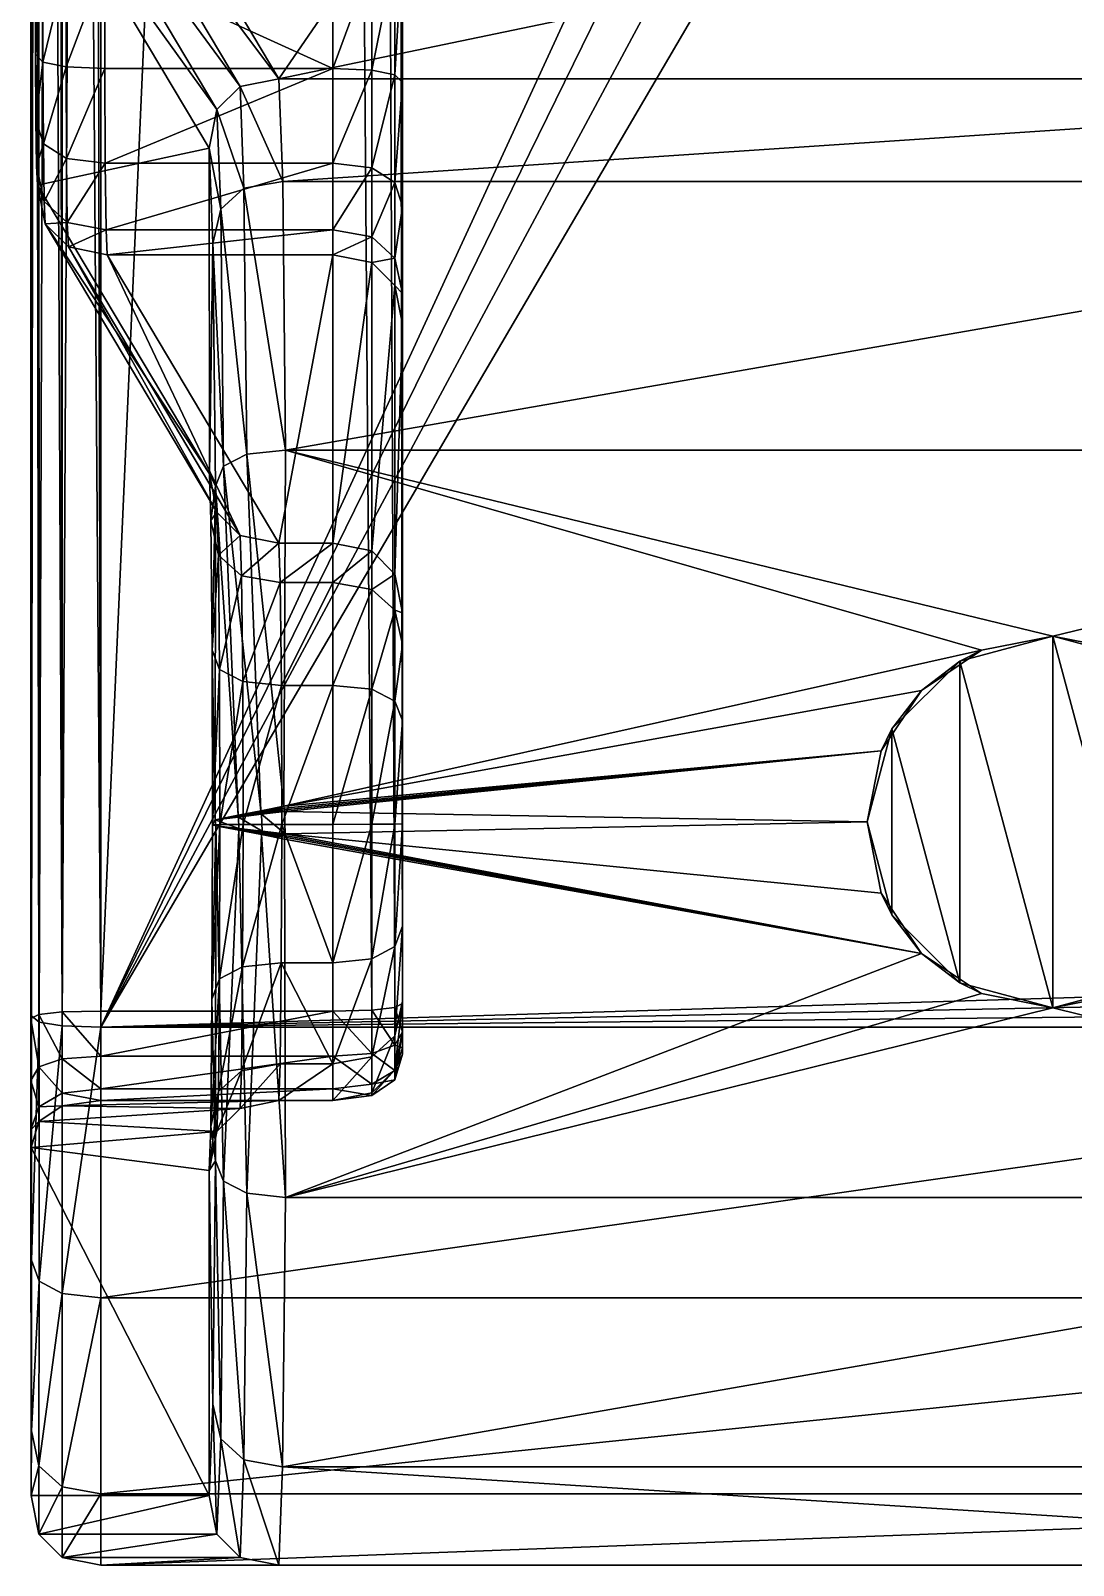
# Model space of a CAD drawing. Header units: metres. Extents: x -565 to 1231, y 366 to 1032.
# Drawn here: x 1186.83 to 1209.28, y 366.33 to 399.36 of the extents above; entities that cross this region are included whole.
import ezdxf

# ---------------------------------------------------------------- set-up
doc = ezdxf.new("R2010")
doc.units = ezdxf.units.M

msp = doc.modelspace()

# ---------------------------------------------------------------- linework, layer by layer
for points in [[(1186.832, 491.055, 374.108), (1187.004, 491.078, 373.275), (1187.005, 378.191, 369.113)], [(1186.851, 378.16, 377.17), (1186.85, 490.789, 381.103), (1186.832, 491.055, 374.108)], [(1186.851, 378.16, 377.17), (1186.832, 491.055, 374.108), (1186.835, 378.099, 369.668)], [(1187.005, 378.191, 369.113), (1186.835, 378.099, 369.668), (1186.832, 491.055, 374.108)], [(1187.004, 491.078, 373.275), (1187.507, 491.091, 372.776), (1187.507, 378.245, 368.78)], [(1187.507, 378.245, 368.78), (1187.005, 378.191, 369.113), (1187.004, 491.078, 373.275)], [(1187.507, 491.091, 372.776), (1188.341, 491.096, 372.609), (1188.341, 378.263, 368.669)], [(1188.341, 378.263, 368.669), (1187.507, 378.245, 368.78), (1187.507, 491.091, 372.776)], [(1188.341, 378.263, 368.669), (1188.341, 491.096, 372.609), (1193.341, 491.096, 372.609)], [(1193.341, 378.263, 368.669), (1188.341, 378.263, 368.669), (1193.341, 491.096, 372.609)], [(1193.341, 491.096, 372.609), (1194.175, 491.101, 372.442), (1194.175, 378.282, 368.558)], [(1194.175, 378.282, 368.558), (1193.341, 378.263, 368.669), (1193.341, 491.096, 372.609)], [(1194.175, 491.101, 372.442), (1194.675, 491.115, 371.943), (1194.675, 378.337, 368.224)], [(1194.675, 378.337, 368.224), (1194.175, 378.282, 368.558), (1194.175, 491.101, 372.442)], [(1194.675, 491.115, 371.943), (1194.841, 491.138, 371.109), (1194.841, 378.428, 367.669)], [(1194.841, 378.428, 367.669), (1194.675, 378.337, 368.224), (1194.675, 491.115, 371.943)], [(1186.983, 490.672, 381.933), (1186.85, 490.789, 381.103), (1186.851, 378.16, 377.17)], [(1186.851, 378.16, 377.17), (1187.012, 378.024, 377.999), (1186.983, 490.672, 381.933)], [(1187.394, 490.378, 382.423), (1186.983, 490.672, 381.933), (1187.012, 378.024, 377.999)], [(1187.012, 378.024, 377.999), (1187.509, 377.942, 378.497), (1187.394, 490.378, 382.423)], [(1188.083, 489.907, 382.573), (1187.394, 490.378, 382.423), (1187.509, 377.942, 378.497)], [(1187.509, 377.942, 378.497), (1188.341, 377.915, 378.663), (1188.083, 489.907, 382.573)], [(1188.083, 489.907, 382.573), (1188.341, 377.915, 378.663), (1205.842, 415.892, 379.989)], [(1188.341, 377.915, 378.663), (1206.242, 414.392, 379.936), (1205.842, 415.892, 379.989)], [(1188.341, 377.915, 378.663), (1207.341, 413.295, 379.898), (1206.242, 414.392, 379.936)], [(1188.341, 377.915, 378.663), (1208.841, 412.893, 379.884), (1207.341, 413.295, 379.898)], [(1210.341, 413.295, 379.898), (1208.841, 412.893, 379.884), (1230.043, 379.184, 378.707)], [(1188.341, 377.915, 378.663), (1230.043, 379.184, 378.707), (1208.841, 412.893, 379.884)], [(1187.145, 403.871, 353.345), (1187.646, 404.372, 353.388), (1191.344, 398.165, -2.255)], [(1187.646, 404.372, 353.388), (1188.479, 404.539, 353.403), (1192.177, 398.331, -2.28)], [(1192.177, 398.331, -2.28), (1191.344, 398.165, -2.255), (1187.646, 404.372, 353.388)], [(1192.177, 398.331, -2.28), (1188.479, 404.539, 353.403), (1196.341, 404.388, 344.828)], [(1192.177, 398.331, -2.28), (1196.341, 404.388, 344.828), (1221.341, 404.388, 344.828)], [(1225.505, 398.331, -2.28), (1192.177, 398.331, -2.28), (1221.341, 404.388, 344.828)], [(1186.978, 403.036, 353.272), (1187.145, 403.871, 353.345), (1190.842, 397.666, -2.182)], [(1191.344, 398.165, -2.255), (1190.842, 397.666, -2.182), (1187.145, 403.871, 353.345)], [(1186.978, 403.036, 353.272), (1186.936, 398.856, 356.97), (1186.935, 400.404, 356.929)], [(1186.978, 403.036, 353.272), (1186.979, 396.039, 353.468), (1186.936, 398.856, 356.97)], [(1186.978, 403.036, 353.272), (1190.674, 396.835, -2.06), (1186.979, 396.039, 353.468)], [(1190.842, 397.666, -2.182), (1190.674, 396.835, -2.06), (1186.978, 403.036, 353.272)], [(1194.675, 398.415, 359.149), (1194.841, 398.246, 359.987), (1194.841, 401.171, 359.91)], [(1194.841, 401.171, 359.91), (1194.675, 400.958, 359.082), (1194.675, 398.415, 359.149)], [(1187.594, 400.745, 358.254), (1187.097, 400.617, 357.757), (1187.097, 398.686, 357.808)], [(1187.097, 398.686, 357.808), (1187.594, 398.585, 358.311), (1187.594, 400.745, 358.254)], [(1188.426, 400.788, 358.42), (1187.594, 400.745, 358.254), (1187.594, 398.585, 358.311)], [(1187.594, 398.585, 358.311), (1188.426, 398.551, 358.478), (1188.426, 400.788, 358.42)], [(1188.426, 400.788, 358.42), (1188.426, 398.551, 358.478), (1193.341, 398.551, 358.478)], [(1193.341, 398.551, 358.478), (1193.341, 400.788, 358.42), (1188.426, 400.788, 358.42)], [(1193.341, 398.551, 358.478), (1194.175, 398.517, 358.646), (1194.175, 400.83, 358.585)], [(1194.175, 400.83, 358.585), (1193.341, 400.788, 358.42), (1193.341, 398.551, 358.478)], [(1194.175, 398.517, 358.646), (1194.675, 398.415, 359.149), (1194.675, 400.958, 359.082)], [(1194.675, 400.958, 359.082), (1194.175, 400.83, 358.585), (1194.175, 398.517, 358.646)], [(1187.097, 400.617, 357.757), (1186.935, 400.404, 356.929), (1186.936, 398.856, 356.97)], [(1186.936, 398.856, 356.97), (1187.097, 398.686, 357.808), (1187.097, 400.617, 357.757)], [(1186.979, 396.039, 353.468), (1186.945, 397.445, 356.331), (1186.936, 398.856, 356.97)], [(1187.097, 398.686, 357.808), (1186.936, 398.856, 356.97), (1186.945, 397.445, 356.331)], [(1186.945, 397.445, 356.331), (1187.106, 396.927, 357.011), (1187.097, 398.686, 357.808)], [(1187.594, 398.585, 358.311), (1187.097, 398.686, 357.808), (1187.106, 396.927, 357.011)], [(1187.106, 396.927, 357.011), (1187.603, 396.616, 357.419), (1187.594, 398.585, 358.311)], [(1188.426, 398.551, 358.478), (1187.594, 398.585, 358.311), (1187.603, 396.616, 357.419)], [(1187.603, 396.616, 357.419), (1188.436, 396.513, 357.555), (1188.426, 398.551, 358.478)], [(1193.341, 398.551, 358.478), (1188.426, 398.551, 358.478), (1188.436, 396.513, 357.555)], [(1188.436, 396.513, 357.555), (1193.341, 396.513, 357.555), (1193.341, 398.551, 358.478)], [(1194.175, 398.517, 358.646), (1193.341, 398.551, 358.478), (1193.341, 396.513, 357.555)], [(1193.341, 396.513, 357.555), (1194.175, 396.409, 357.691), (1194.175, 398.517, 358.646)], [(1194.675, 398.415, 359.149), (1194.175, 398.517, 358.646), (1194.175, 396.409, 357.691)], [(1194.175, 396.409, 357.691), (1194.675, 396.098, 358.1), (1194.675, 398.415, 359.149)], [(1194.841, 398.246, 359.987), (1194.675, 398.415, 359.149), (1194.675, 396.098, 358.1)], [(1190.842, 397.666, -2.182), (1191.344, 398.165, -2.255), (1191.425, 395.971, -10.034)], [(1191.344, 398.165, -2.255), (1192.177, 398.331, -2.28), (1192.26, 396.12, -10.121)], [(1192.26, 396.12, -10.121), (1191.425, 395.971, -10.034), (1191.344, 398.165, -2.255)], [(1192.26, 396.12, -10.121), (1192.177, 398.331, -2.28), (1225.505, 398.331, -2.28)], [(1225.505, 398.331, -2.28), (1225.422, 396.12, -10.121), (1192.26, 396.12, -10.121)], [(1194.675, 396.098, 358.1), (1194.841, 395.581, 358.78), (1194.841, 398.246, 359.987)], [(1186.979, 396.039, 353.468), (1186.96, 396.454, 355.141), (1186.945, 397.445, 356.331)], [(1187.106, 396.927, 357.011), (1186.945, 397.445, 356.331), (1186.96, 396.454, 355.141)], [(1190.674, 396.835, -2.06), (1190.842, 397.666, -2.182), (1190.923, 395.526, -9.771)], [(1191.425, 395.971, -10.034), (1190.923, 395.526, -9.771), (1190.842, 397.666, -2.182)], [(1186.96, 396.454, 355.141), (1187.123, 395.691, 355.527), (1187.106, 396.927, 357.011)], [(1190.674, 396.835, -2.06), (1190.679, 389.829, -2.328), (1186.979, 396.039, 353.468)], [(1187.603, 396.616, 357.419), (1187.106, 396.927, 357.011), (1187.123, 395.691, 355.527)], [(1190.674, 396.835, -2.06), (1190.753, 394.783, -9.334), (1190.679, 389.829, -2.328)], [(1190.923, 395.526, -9.771), (1190.753, 394.783, -9.334), (1190.674, 396.835, -2.06)], [(1187.123, 395.691, 355.527), (1186.96, 396.454, 355.141), (1186.979, 396.039, 353.468)], [(1187.123, 395.691, 355.527), (1187.621, 395.233, 355.759), (1187.603, 396.616, 357.419)], [(1188.436, 396.513, 357.555), (1187.603, 396.616, 357.419), (1187.621, 395.233, 355.759)], [(1187.621, 395.233, 355.759), (1188.454, 395.081, 355.836), (1188.436, 396.513, 357.555)], [(1193.341, 396.513, 357.555), (1188.436, 396.513, 357.555), (1188.454, 395.081, 355.836)], [(1188.454, 395.081, 355.836), (1193.341, 395.081, 355.836), (1193.341, 396.513, 357.555)], [(1194.175, 396.409, 357.691), (1193.341, 396.513, 357.555), (1193.341, 395.081, 355.836)], [(1193.341, 395.081, 355.836), (1194.175, 394.928, 355.913), (1194.175, 396.409, 357.691)], [(1194.675, 396.098, 358.1), (1194.175, 396.409, 357.691), (1194.175, 394.928, 355.913)], [(1187.144, 395.208, 353.577), (1186.979, 396.039, 353.468), (1190.679, 389.829, -2.328)], [(1186.979, 396.039, 353.468), (1187.144, 395.208, 353.577), (1187.123, 395.691, 355.527)], [(1191.425, 395.971, -10.034), (1192.26, 396.12, -10.121), (1192.319, 390.334, -15.857)], [(1192.319, 390.334, -15.857), (1192.26, 396.12, -10.121), (1225.422, 396.12, -10.121)], [(1225.422, 396.12, -10.121), (1225.363, 390.334, -15.857), (1192.319, 390.334, -15.857)], [(1194.175, 394.928, 355.913), (1194.675, 394.471, 356.145), (1194.675, 396.098, 358.1)], [(1194.841, 395.581, 358.78), (1194.675, 396.098, 358.1), (1194.675, 394.471, 356.145)], [(1190.923, 395.526, -9.771), (1191.425, 395.971, -10.034), (1191.485, 390.247, -15.708)], [(1192.319, 390.334, -15.857), (1191.485, 390.247, -15.708), (1191.425, 395.971, -10.034)], [(1187.621, 395.233, 355.759), (1187.123, 395.691, 355.527), (1187.144, 395.208, 353.577)], [(1190.753, 394.783, -9.334), (1190.923, 395.526, -9.771), (1190.982, 389.989, -15.259)], [(1191.485, 390.247, -15.708), (1190.982, 389.989, -15.259), (1190.923, 395.526, -9.771)], [(1194.675, 394.471, 356.145), (1194.841, 393.708, 356.531), (1194.841, 395.581, 358.78)], [(1187.144, 395.208, 353.577), (1187.643, 394.709, 353.643), (1187.621, 395.233, 355.759)], [(1190.679, 389.829, -2.328), (1190.843, 388.998, -2.204), (1187.144, 395.208, 353.577)], [(1187.643, 394.709, 353.643), (1187.144, 395.208, 353.577), (1190.843, 388.998, -2.204)], [(1188.454, 395.081, 355.836), (1187.621, 395.233, 355.759), (1187.643, 394.709, 353.643)], [(1187.643, 394.709, 353.643), (1188.476, 394.543, 353.665), (1188.454, 395.081, 355.836)], [(1193.341, 395.081, 355.836), (1188.454, 395.081, 355.836), (1188.476, 394.543, 353.665)], [(1188.476, 394.543, 353.665), (1193.341, 394.543, 353.665), (1193.341, 395.081, 355.836)], [(1194.175, 394.928, 355.913), (1193.341, 395.081, 355.836), (1193.341, 394.543, 353.665)], [(1190.753, 394.783, -9.334), (1190.81, 389.559, -14.513), (1190.679, 389.829, -2.328)], [(1190.982, 389.989, -15.259), (1190.81, 389.559, -14.513), (1190.753, 394.783, -9.334)], [(1193.341, 394.543, 353.665), (1194.175, 394.376, 353.686), (1194.175, 394.928, 355.913)], [(1194.675, 394.471, 356.145), (1194.175, 394.928, 355.913), (1194.175, 394.376, 353.686)], [(1190.843, 388.998, -2.204), (1191.342, 388.499, -2.13), (1187.643, 394.709, 353.643)], [(1188.476, 394.543, 353.665), (1187.643, 394.709, 353.643), (1191.342, 388.499, -2.13)], [(1193.341, 394.543, 353.665), (1188.476, 394.543, 353.665), (1192.175, 388.333, -2.105)], [(1191.342, 388.499, -2.13), (1192.175, 388.333, -2.105), (1188.476, 394.543, 353.665)], [(1192.175, 388.333, -2.105), (1193.341, 388.333, -2.105), (1193.341, 394.543, 353.665)], [(1194.175, 394.376, 353.686), (1193.341, 394.543, 353.665), (1193.341, 388.333, -2.105)], [(1194.175, 394.376, 353.686), (1194.675, 393.877, 353.752), (1194.675, 394.471, 356.145)], [(1194.841, 393.708, 356.531), (1194.675, 394.471, 356.145), (1194.675, 393.877, 353.752)], [(1193.341, 388.333, -2.105), (1194.175, 388.167, -2.081), (1194.175, 394.376, 353.686)], [(1194.675, 393.877, 353.752), (1194.175, 394.376, 353.686), (1194.175, 388.167, -2.081)], [(1194.175, 388.167, -2.081), (1194.675, 387.668, -2.006), (1194.675, 393.877, 353.752)], [(1194.841, 393.045, 353.861), (1194.675, 393.877, 353.752), (1194.675, 387.668, -2.006)], [(1194.675, 393.877, 353.752), (1194.841, 393.045, 353.861), (1194.841, 393.708, 356.531)], [(1194.675, 387.668, -2.006), (1194.841, 386.837, -1.883), (1194.841, 393.045, 353.861)], [(1190.982, 389.989, -15.259), (1191.485, 390.247, -15.708), (1191.79, 382.574, -17.926)], [(1191.485, 390.247, -15.708), (1192.319, 390.334, -15.857), (1192.283, 382.67, -17.976)], [(1192.283, 382.67, -17.976), (1191.79, 382.574, -17.926), (1191.485, 390.247, -15.708)], [(1207.307, 386.027, -17.568), (1192.283, 382.67, -17.976), (1192.319, 390.334, -15.857)], [(1208.841, 386.334, -17.493), (1207.307, 386.027, -17.568), (1192.319, 390.334, -15.857)], [(1208.841, 386.334, -17.493), (1192.319, 390.334, -15.857), (1225.363, 390.334, -15.857)], [(1210.375, 386.027, -17.568), (1208.841, 386.334, -17.493), (1225.363, 390.334, -15.857)], [(1190.81, 389.559, -14.513), (1190.714, 388.818, -5.871), (1190.679, 389.829, -2.328)], [(1190.843, 388.998, -2.204), (1190.679, 389.829, -2.328), (1190.714, 388.818, -5.871)], [(1190.81, 389.559, -14.513), (1190.982, 389.989, -15.259), (1191.298, 382.477, -17.877)], [(1191.79, 382.574, -17.926), (1191.298, 382.477, -17.877), (1190.982, 389.989, -15.259)], [(1190.81, 389.559, -14.513), (1190.739, 386.034, -8.585), (1190.714, 388.818, -5.871)], [(1190.81, 389.559, -14.513), (1190.806, 382.38, -17.827), (1190.739, 386.034, -8.585)], [(1191.298, 382.477, -17.877), (1190.806, 382.38, -17.827), (1190.81, 389.559, -14.513)], [(1190.714, 388.818, -5.871), (1190.876, 388.078, -5.429), (1190.843, 388.998, -2.204)], [(1190.876, 388.078, -5.429), (1190.714, 388.818, -5.871), (1190.739, 386.034, -8.585)], [(1191.342, 388.499, -2.13), (1190.843, 388.998, -2.204), (1190.876, 388.078, -5.429)], [(1190.876, 388.078, -5.429), (1191.374, 387.633, -5.164), (1191.342, 388.499, -2.13)], [(1192.175, 388.333, -2.105), (1191.342, 388.499, -2.13), (1191.374, 387.633, -5.164)], [(1191.374, 387.633, -5.164), (1192.207, 387.485, -5.076), (1192.175, 388.333, -2.105)], [(1193.341, 388.333, -2.105), (1192.175, 388.333, -2.105), (1192.207, 387.485, -5.076)], [(1192.207, 387.485, -5.076), (1193.341, 387.485, -5.076), (1193.341, 388.333, -2.105)], [(1194.175, 388.167, -2.081), (1193.341, 388.333, -2.105), (1193.341, 387.485, -5.076)], [(1193.341, 387.485, -5.076), (1194.175, 387.337, -4.987), (1194.175, 388.167, -2.081)], [(1194.675, 387.668, -2.006), (1194.175, 388.167, -2.081), (1194.175, 387.337, -4.987)], [(1190.739, 386.034, -8.585), (1190.9, 385.611, -7.833), (1190.876, 388.078, -5.429)], [(1191.374, 387.633, -5.164), (1190.876, 388.078, -5.429), (1190.9, 385.611, -7.833)], [(1190.9, 385.611, -7.833), (1191.397, 385.358, -7.382), (1191.374, 387.633, -5.164)], [(1192.207, 387.485, -5.076), (1191.374, 387.633, -5.164), (1191.397, 385.358, -7.382)], [(1191.397, 385.358, -7.382), (1192.229, 385.273, -7.231), (1192.207, 387.485, -5.076)], [(1193.341, 387.485, -5.076), (1192.207, 387.485, -5.076), (1192.229, 385.273, -7.231)], [(1192.229, 385.273, -7.231), (1193.341, 385.273, -7.231), (1193.341, 387.485, -5.076)], [(1194.175, 387.337, -4.987), (1193.341, 387.485, -5.076), (1193.341, 385.273, -7.231)], [(1194.175, 387.337, -4.987), (1194.675, 386.893, -4.722), (1194.675, 387.668, -2.006)], [(1194.841, 386.837, -1.883), (1194.675, 387.668, -2.006), (1194.675, 386.893, -4.722)], [(1193.341, 385.273, -7.231), (1194.175, 385.189, -7.081), (1194.175, 387.337, -4.987)], [(1194.675, 386.893, -4.722), (1194.175, 387.337, -4.987), (1194.175, 385.189, -7.081)], [(1194.175, 385.189, -7.081), (1194.675, 384.935, -6.63), (1194.675, 386.893, -4.722)], [(1194.841, 386.152, -4.28), (1194.675, 386.893, -4.722), (1194.675, 384.935, -6.63)], [(1194.675, 386.893, -4.722), (1194.841, 386.152, -4.28), (1194.841, 386.837, -1.883)], [(1194.675, 384.935, -6.63), (1194.841, 384.513, -5.878), (1194.841, 386.152, -4.28)], [(1208.841, 386.334, 11.999), (1206.841, 385.797, 11.999), (1207.307, 386.027, -17.568)], [(1206.841, 385.797, 11.999), (1208.841, 386.334, 11.999), (1208.841, 378.333, 11.999)], [(1207.307, 386.027, -17.568), (1208.841, 386.334, -17.493), (1208.841, 386.334, 11.999)], [(1210.375, 386.027, -17.568), (1210.841, 385.797, 11.999), (1208.841, 386.334, 11.999)], [(1208.841, 386.334, 11.999), (1208.841, 386.334, -17.493), (1210.375, 386.027, -17.568)], [(1208.841, 386.334, 11.999), (1210.841, 385.797, 11.999), (1210.841, 378.869, 11.999)], [(1208.841, 386.334, 11.999), (1210.841, 378.869, 11.999), (1208.841, 378.333, 11.999)], [(1190.806, 382.38, -17.827), (1190.747, 382.268, -9.553), (1190.739, 386.034, -8.585)], [(1190.9, 385.611, -7.833), (1190.739, 386.034, -8.585), (1190.747, 382.268, -9.553)], [(1207.307, 386.027, -17.568), (1206.012, 385.162, -17.749), (1192.283, 382.67, -17.976)], [(1207.307, 386.027, -17.568), (1206.841, 385.797, 11.999), (1206.012, 385.162, -17.749)], [(1190.747, 382.268, -9.553), (1190.908, 382.275, -8.69), (1190.9, 385.611, -7.833)], [(1191.397, 385.358, -7.382), (1190.9, 385.611, -7.833), (1190.908, 382.275, -8.69)], [(1205.377, 384.334, 11.999), (1206.012, 385.162, -17.749), (1206.841, 385.797, 11.999)], [(1205.377, 384.334, 11.999), (1206.841, 385.797, 11.999), (1206.841, 378.869, 11.999)], [(1206.841, 385.797, 11.999), (1208.841, 378.333, 11.999), (1206.841, 378.869, 11.999)], [(1190.908, 382.275, -8.69), (1191.405, 382.28, -8.173), (1191.397, 385.358, -7.382)], [(1192.229, 385.273, -7.231), (1191.397, 385.358, -7.382), (1191.405, 382.28, -8.173)], [(1191.405, 382.28, -8.173), (1192.237, 382.281, -8), (1192.229, 385.273, -7.231)], [(1193.341, 385.273, -7.231), (1192.229, 385.273, -7.231), (1192.237, 382.281, -8)], [(1192.237, 382.281, -8), (1193.341, 382.281, -8), (1193.341, 385.273, -7.231)], [(1206.012, 385.162, -17.749), (1205.147, 383.867, -17.927), (1192.283, 382.67, -17.976)], [(1194.175, 385.189, -7.081), (1193.341, 385.273, -7.231), (1193.341, 382.281, -8)], [(1193.341, 382.281, -8), (1194.175, 382.283, -7.828), (1194.175, 385.189, -7.081)], [(1194.675, 384.935, -6.63), (1194.175, 385.189, -7.081), (1194.175, 382.283, -7.828)], [(1206.012, 385.162, -17.749), (1205.377, 384.334, 11.999), (1205.147, 383.867, -17.927)], [(1194.175, 382.283, -7.828), (1194.675, 382.287, -7.311), (1194.675, 384.935, -6.63)], [(1194.841, 384.513, -5.878), (1194.675, 384.935, -6.63), (1194.675, 382.287, -7.311)], [(1194.675, 382.287, -7.311), (1194.841, 382.295, -6.448), (1194.841, 384.513, -5.878)], [(1205.147, 383.867, -17.927), (1205.377, 384.334, 11.999), (1204.842, 382.333, 11.999)], [(1205.377, 380.333, 11.999), (1204.842, 382.333, 11.999), (1205.377, 384.334, 11.999)], [(1205.377, 380.333, 11.999), (1205.377, 384.334, 11.999), (1206.841, 378.869, 11.999)], [(1205.147, 383.867, -17.927), (1192.288, 382.632, -17.982), (1192.283, 382.67, -17.976)], [(1205.147, 383.867, -17.927), (1192.294, 382.594, -17.987), (1192.288, 382.632, -17.982)], [(1205.147, 383.867, -17.927), (1192.299, 382.555, -17.993), (1192.294, 382.594, -17.987)], [(1192.299, 382.555, -17.993), (1205.147, 383.867, -17.927), (1204.842, 382.333, -18.001)], [(1204.842, 382.333, 11.999), (1204.842, 382.333, -18.001), (1205.147, 383.867, -17.927)], [(1190.806, 382.38, -17.827), (1191.298, 382.477, -17.877), (1191.63, 382.516, -17.913)], [(1191.63, 382.516, -17.913), (1191.304, 382.438, -17.882), (1190.806, 382.38, -17.827)], [(1191.298, 382.477, -17.877), (1191.79, 382.574, -17.926), (1191.956, 382.593, -17.945)], [(1191.956, 382.593, -17.945), (1191.63, 382.516, -17.913), (1191.298, 382.477, -17.877)], [(1191.304, 382.438, -17.882), (1191.63, 382.516, -17.913), (1191.962, 382.555, -17.95)], [(1191.962, 382.555, -17.95), (1191.801, 382.497, -17.938), (1191.304, 382.438, -17.882)], [(1191.304, 382.438, -17.882), (1191.801, 382.497, -17.938), (1191.814, 382.137, -17.937)], [(1191.63, 382.516, -17.913), (1191.956, 382.593, -17.945), (1192.122, 382.613, -17.963)], [(1192.122, 382.613, -17.963), (1191.962, 382.555, -17.95), (1191.63, 382.516, -17.913)], [(1192.283, 382.67, -17.976), (1191.956, 382.593, -17.945), (1191.79, 382.574, -17.926)], [(1191.801, 382.497, -17.938), (1191.962, 382.555, -17.95), (1192.294, 382.594, -17.987)], [(1192.294, 382.594, -17.987), (1192.299, 382.555, -17.993), (1191.801, 382.497, -17.938)], [(1191.801, 382.497, -17.938), (1192.299, 382.555, -17.993), (1192.312, 382.08, -17.993)], [(1192.312, 382.08, -17.993), (1191.814, 382.137, -17.937), (1191.801, 382.497, -17.938)], [(1192.283, 382.67, -17.976), (1192.122, 382.613, -17.963), (1191.956, 382.593, -17.945)], [(1191.962, 382.555, -17.95), (1192.122, 382.613, -17.963), (1192.288, 382.632, -17.982)], [(1192.288, 382.632, -17.982), (1192.294, 382.594, -17.987), (1191.962, 382.555, -17.95)], [(1192.283, 382.67, -17.976), (1192.288, 382.632, -17.982), (1192.122, 382.613, -17.963)], [(1192.312, 382.08, -17.993), (1192.299, 382.555, -17.993), (1204.842, 382.333, -18.001)], [(1190.908, 382.275, -8.69), (1190.747, 382.268, -9.553), (1190.735, 378.519, -8.519)], [(1190.735, 378.519, -8.519), (1190.898, 378.955, -7.775), (1190.908, 382.275, -8.69)], [(1190.818, 382.252, -17.827), (1190.735, 378.519, -8.519), (1190.747, 382.268, -9.553)], [(1190.818, 382.252, -17.827), (1190.811, 375.036, -14.47), (1190.735, 378.519, -8.519)], [(1190.806, 382.38, -17.827), (1190.818, 382.252, -17.827), (1190.747, 382.268, -9.553)], [(1190.806, 382.38, -17.827), (1191.304, 382.438, -17.882), (1191.316, 382.194, -17.882)], [(1191.316, 382.194, -17.882), (1190.818, 382.252, -17.827), (1190.806, 382.38, -17.827)], [(1190.981, 374.601, -15.215), (1190.811, 375.036, -14.47), (1190.818, 382.252, -17.827)], [(1190.818, 382.252, -17.827), (1191.311, 382.156, -17.877), (1190.981, 374.601, -15.215)], [(1190.818, 382.252, -17.827), (1191.316, 382.194, -17.882), (1191.644, 382.13, -17.915)], [(1191.644, 382.13, -17.915), (1191.311, 382.156, -17.877), (1190.818, 382.252, -17.827)], [(1191.405, 382.28, -8.173), (1190.908, 382.275, -8.69), (1190.898, 378.955, -7.775)], [(1190.898, 378.955, -7.775), (1191.395, 379.216, -7.328), (1191.405, 382.28, -8.173)], [(1191.814, 382.137, -17.937), (1191.316, 382.194, -17.882), (1191.304, 382.438, -17.882)], [(1191.316, 382.194, -17.882), (1191.814, 382.137, -17.937), (1191.978, 382.105, -17.954)], [(1191.978, 382.105, -17.954), (1191.644, 382.13, -17.915), (1191.316, 382.194, -17.882)], [(1192.237, 382.281, -8), (1191.405, 382.28, -8.173), (1191.395, 379.216, -7.328)], [(1191.395, 379.216, -7.328), (1192.228, 379.303, -7.179), (1192.237, 382.281, -8)], [(1192.237, 382.281, -8), (1192.228, 379.303, -7.179), (1193.341, 379.303, -7.179)], [(1193.341, 379.303, -7.179), (1193.341, 382.281, -8), (1192.237, 382.281, -8)], [(1205.147, 380.8, -17.927), (1192.312, 382.08, -17.993), (1204.842, 382.333, -18.001)], [(1193.341, 379.303, -7.179), (1194.175, 379.39, -7.03), (1194.175, 382.283, -7.828)], [(1194.175, 382.283, -7.828), (1193.341, 382.281, -8), (1193.341, 379.303, -7.179)], [(1194.175, 379.39, -7.03), (1194.675, 379.651, -6.584), (1194.675, 382.287, -7.311)], [(1194.675, 382.287, -7.311), (1194.175, 382.283, -7.828), (1194.175, 379.39, -7.03)], [(1194.675, 379.651, -6.584), (1194.841, 380.087, -5.839), (1194.841, 382.295, -6.448)], [(1194.841, 382.295, -6.448), (1194.675, 382.287, -7.311), (1194.675, 379.651, -6.584)], [(1204.842, 382.333, 11.999), (1205.377, 380.333, 11.999), (1205.147, 380.8, -17.927)], [(1205.147, 380.8, -17.927), (1204.842, 382.333, -18.001), (1204.842, 382.333, 11.999)], [(1191.484, 374.34, -15.661), (1190.981, 374.601, -15.215), (1191.311, 382.156, -17.877)], [(1191.311, 382.156, -17.877), (1191.644, 382.13, -17.915), (1191.973, 382.066, -17.948)], [(1191.973, 382.066, -17.948), (1191.803, 382.06, -17.926), (1191.311, 382.156, -17.877)], [(1191.311, 382.156, -17.877), (1191.803, 382.06, -17.926), (1191.484, 374.34, -15.661)], [(1192.318, 374.253, -15.81), (1191.484, 374.34, -15.661), (1191.803, 382.06, -17.926)], [(1191.644, 382.13, -17.915), (1191.978, 382.105, -17.954), (1192.142, 382.073, -17.97)], [(1192.142, 382.073, -17.97), (1191.973, 382.066, -17.948), (1191.644, 382.13, -17.915)], [(1191.803, 382.06, -17.926), (1191.973, 382.066, -17.948), (1192.301, 382.003, -17.981)], [(1192.301, 382.003, -17.981), (1192.295, 381.963, -17.976), (1191.803, 382.06, -17.926)], [(1191.803, 382.06, -17.926), (1192.295, 381.963, -17.976), (1192.318, 374.253, -15.81)], [(1192.312, 382.08, -17.993), (1191.978, 382.105, -17.954), (1191.814, 382.137, -17.937)], [(1191.973, 382.066, -17.948), (1192.142, 382.073, -17.97), (1192.306, 382.041, -17.987)], [(1192.306, 382.041, -17.987), (1192.301, 382.003, -17.981), (1191.973, 382.066, -17.948)], [(1192.312, 382.08, -17.993), (1192.142, 382.073, -17.97), (1191.978, 382.105, -17.954)], [(1192.312, 382.08, -17.993), (1192.306, 382.041, -17.987), (1192.142, 382.073, -17.97)], [(1206.012, 379.504, -17.749), (1192.295, 381.963, -17.976), (1192.301, 382.003, -17.981)], [(1192.295, 381.963, -17.976), (1206.012, 379.504, -17.749), (1192.318, 374.253, -15.81)], [(1206.012, 379.504, -17.749), (1192.301, 382.003, -17.981), (1192.306, 382.041, -17.987)], [(1206.012, 379.504, -17.749), (1192.306, 382.041, -17.987), (1192.312, 382.08, -17.993)], [(1205.147, 380.8, -17.927), (1206.012, 379.504, -17.749), (1192.312, 382.08, -17.993)], [(1205.147, 380.8, -17.927), (1205.377, 380.333, 11.999), (1206.012, 379.504, -17.749)], [(1205.377, 380.333, 11.999), (1206.841, 378.869, 11.999), (1206.012, 379.504, -17.749)], [(1194.675, 377.727, -4.642), (1194.841, 378.475, -4.213), (1194.841, 380.087, -5.839)], [(1194.841, 380.087, -5.839), (1194.675, 379.651, -6.584), (1194.675, 377.727, -4.642)], [(1194.175, 377.277, -4.9), (1194.675, 377.727, -4.642), (1194.675, 379.651, -6.584)], [(1194.675, 379.651, -6.584), (1194.175, 379.39, -7.03), (1194.175, 377.277, -4.9)], [(1191.395, 379.216, -7.328), (1190.898, 378.955, -7.775), (1190.873, 376.529, -5.329)], [(1190.873, 376.529, -5.329), (1191.372, 376.978, -5.071), (1191.395, 379.216, -7.328)], [(1192.228, 379.303, -7.179), (1191.395, 379.216, -7.328), (1191.372, 376.978, -5.071)], [(1191.372, 376.978, -5.071), (1192.205, 377.128, -4.986), (1192.228, 379.303, -7.179)], [(1192.228, 379.303, -7.179), (1192.205, 377.128, -4.986), (1193.341, 377.128, -4.986)], [(1193.341, 377.128, -4.986), (1193.341, 379.303, -7.179), (1192.228, 379.303, -7.179)], [(1206.012, 379.504, -17.749), (1207.307, 378.639, -17.568), (1192.318, 374.253, -15.81)], [(1193.341, 377.128, -4.986), (1194.175, 377.277, -4.9), (1194.175, 379.39, -7.03)], [(1194.175, 379.39, -7.03), (1193.341, 379.303, -7.179), (1193.341, 377.128, -4.986)], [(1206.012, 379.504, -17.749), (1206.841, 378.869, 11.999), (1207.307, 378.639, -17.568)], [(1188.341, 377.915, 378.663), (1229.809, 378.761, 378.692), (1230.043, 379.184, 378.707)], [(1190.898, 378.955, -7.775), (1190.735, 378.519, -8.519), (1190.708, 375.781, -5.758)], [(1190.708, 375.781, -5.758), (1190.873, 376.529, -5.329), (1190.898, 378.955, -7.775)], [(1207.307, 378.639, -17.568), (1206.841, 378.869, 11.999), (1208.841, 378.333, 11.999)], [(1208.841, 378.333, 11.999), (1210.841, 378.869, 11.999), (1210.375, 378.639, -17.568)], [(1188.341, 377.915, 378.663), (1229.576, 378.338, 378.677), (1229.809, 378.761, 378.692)], [(1207.307, 378.639, -17.568), (1208.841, 378.333, -17.493), (1192.318, 374.253, -15.81)], [(1208.841, 378.333, 11.999), (1208.841, 378.333, -17.493), (1207.307, 378.639, -17.568)], [(1210.375, 378.639, -17.568), (1208.841, 378.333, -17.493), (1208.841, 378.333, 11.999)], [(1208.841, 378.333, -17.493), (1210.375, 378.639, -17.568), (1225.364, 374.253, -15.81)], [(1187.005, 378.191, 369.113), (1187.507, 378.245, 368.78), (1187.507, 377.234, 368.474)], [(1187.507, 378.245, 368.78), (1188.341, 378.263, 368.669), (1188.341, 377.293, 368.378)], [(1188.341, 377.293, 368.378), (1187.507, 377.234, 368.474), (1187.507, 378.245, 368.78)], [(1188.341, 377.915, 378.663), (1229.342, 377.915, 378.663), (1229.576, 378.338, 378.677)], [(1193.341, 378.263, 368.669), (1193.341, 377.293, 368.378), (1188.341, 377.293, 368.378)], [(1188.341, 377.293, 368.378), (1188.341, 378.263, 368.669), (1193.341, 378.263, 368.669)], [(1190.811, 375.036, -14.47), (1190.708, 375.781, -5.758), (1190.735, 378.519, -8.519)], [(1208.841, 378.333, -17.493), (1225.364, 374.253, -15.81), (1192.318, 374.253, -15.81)], [(1193.341, 378.263, 368.669), (1194.175, 378.282, 368.558), (1194.175, 377.352, 368.282)], [(1194.175, 377.352, 368.282), (1193.341, 377.293, 368.378), (1193.341, 378.263, 368.669)], [(1194.175, 378.282, 368.558), (1194.675, 378.337, 368.224), (1194.675, 377.527, 367.994)], [(1194.675, 377.527, 367.994), (1194.175, 377.352, 368.282), (1194.175, 378.282, 368.558)], [(1194.675, 377, -1.913), (1194.841, 377.834, -1.804), (1194.841, 378.475, -4.213)], [(1194.841, 378.475, -4.213), (1194.675, 377.727, -4.642), (1194.675, 377, -1.913)], [(1194.675, 378.337, 368.224), (1194.841, 378.428, 367.669), (1194.841, 377.819, 367.514)], [(1194.841, 377.819, 367.514), (1194.675, 377.527, 367.994), (1194.675, 378.337, 368.224)], [(1186.835, 378.099, 369.668), (1187.005, 378.191, 369.113), (1187.005, 377.059, 368.763)], [(1186.85, 372.899, 375.595), (1186.851, 378.16, 377.17), (1186.835, 378.099, 369.668)], [(1186.848, 369.224, 371.789), (1186.85, 372.899, 375.595), (1186.835, 378.099, 369.668)], [(1186.848, 369.224, 371.789), (1186.835, 378.099, 369.668), (1186.835, 376.767, 369.243)], [(1187.005, 377.059, 368.763), (1186.835, 376.767, 369.243), (1186.835, 378.099, 369.668)], [(1187.012, 378.024, 377.999), (1186.851, 378.16, 377.17), (1186.85, 372.899, 375.595)], [(1186.85, 372.899, 375.595), (1187.012, 372.452, 376.331), (1187.012, 378.024, 377.999)], [(1187.507, 377.234, 368.474), (1187.005, 377.059, 368.763), (1187.005, 378.191, 369.113)], [(1187.509, 377.942, 378.497), (1187.012, 378.024, 377.999), (1187.012, 372.452, 376.331)], [(1187.012, 372.452, 376.331), (1187.509, 372.183, 376.773), (1187.509, 377.942, 378.497)], [(1188.341, 377.915, 378.663), (1187.509, 377.942, 378.497), (1187.509, 372.183, 376.773)], [(1187.509, 372.183, 376.773), (1188.341, 372.093, 376.92), (1188.341, 377.915, 378.663)], [(1229.342, 377.915, 378.663), (1188.341, 377.915, 378.663), (1188.341, 372.093, 376.92)], [(1188.341, 372.093, 376.92), (1229.342, 372.093, 376.92), (1229.342, 377.915, 378.663)], [(1194.175, 376.5, -1.979), (1194.675, 377, -1.913), (1194.675, 377.727, -4.642)], [(1194.675, 377.727, -4.642), (1194.175, 377.277, -4.9), (1194.175, 376.5, -1.979)], [(1194.675, 376.78, 366.612), (1194.841, 377.338, 366.541), (1194.841, 377.834, -1.804)], [(1194.841, 377.834, -1.804), (1194.675, 377, -1.913), (1194.675, 376.78, 366.612)], [(1194.675, 377.527, 367.994), (1194.841, 377.819, 367.514), (1194.841, 377.473, 367.154)], [(1187.005, 377.059, 368.763), (1187.507, 377.234, 368.474), (1187.507, 376.492, 367.705)], [(1187.507, 377.234, 368.474), (1188.341, 377.293, 368.378), (1188.341, 376.59, 367.65)], [(1188.341, 376.59, 367.65), (1187.507, 376.492, 367.705), (1187.507, 377.234, 368.474)], [(1188.341, 376.59, 367.65), (1188.341, 377.293, 368.378), (1193.341, 377.293, 368.378)], [(1193.341, 377.293, 368.378), (1193.341, 376.59, 367.65), (1188.341, 376.59, 367.65)], [(1193.341, 377.293, 368.378), (1194.175, 377.352, 368.282), (1194.175, 376.688, 367.595)], [(1194.175, 376.688, 367.595), (1193.341, 376.59, 367.65), (1193.341, 377.293, 368.378)], [(1193.341, 376.334, -2.001), (1194.175, 376.5, -1.979), (1194.175, 377.277, -4.9)], [(1194.175, 377.277, -4.9), (1193.341, 377.128, -4.986), (1193.341, 376.334, -2.001)], [(1194.175, 377.352, 368.282), (1194.675, 377.527, 367.994), (1194.675, 376.983, 367.429)], [(1194.675, 376.983, 367.429), (1194.175, 376.688, 367.595), (1194.175, 377.352, 368.282)], [(1194.841, 377.473, 367.154), (1194.675, 376.983, 367.429), (1194.675, 377.527, 367.994)], [(1194.675, 376.983, 367.429), (1194.841, 377.473, 367.154), (1194.841, 377.338, 366.541)], [(1194.841, 377.338, 366.541), (1194.675, 376.78, 366.612), (1194.675, 376.983, 367.429)], [(1186.835, 376.767, 369.243), (1187.005, 377.059, 368.763), (1187.006, 376.198, 367.87)], [(1187.507, 376.492, 367.705), (1187.006, 376.198, 367.87), (1187.005, 377.059, 368.763)], [(1191.372, 376.978, -5.071), (1190.873, 376.529, -5.329), (1190.841, 375.667, -2.088)], [(1190.841, 375.667, -2.088), (1191.341, 376.167, -2.022), (1191.372, 376.978, -5.071)], [(1192.205, 377.128, -4.986), (1191.372, 376.978, -5.071), (1191.341, 376.167, -2.022)], [(1191.341, 376.167, -2.022), (1192.174, 376.334, -2.001), (1192.205, 377.128, -4.986)], [(1193.341, 377.128, -4.986), (1192.205, 377.128, -4.986), (1192.174, 376.334, -2.001)], [(1192.174, 376.334, -2.001), (1193.341, 376.334, -2.001), (1193.341, 377.128, -4.986)], [(1194.175, 376.445, 366.656), (1194.675, 376.78, 366.612), (1194.675, 377, -1.913)], [(1194.675, 377, -1.913), (1194.175, 376.5, -1.979), (1194.175, 376.445, 366.656)], [(1194.175, 376.688, 367.595), (1194.675, 376.983, 367.429), (1194.675, 376.78, 366.612)], [(1186.848, 369.224, 371.789), (1186.835, 376.767, 369.243), (1186.837, 375.707, 368.146)], [(1187.006, 376.198, 367.87), (1186.837, 375.707, 368.146), (1186.835, 376.767, 369.243)], [(1187.507, 376.492, 367.705), (1188.341, 376.59, 367.65), (1188.341, 376.334, 366.67)], [(1188.341, 376.334, 366.67), (1188.341, 376.59, 367.65), (1193.341, 376.59, 367.65)], [(1193.341, 376.59, 367.65), (1193.341, 376.334, 366.67), (1188.341, 376.334, 366.67)], [(1193.341, 376.59, 367.65), (1194.175, 376.688, 367.595), (1194.175, 376.445, 366.656)], [(1194.175, 376.445, 366.656), (1193.341, 376.334, 366.67), (1193.341, 376.59, 367.65)], [(1194.675, 376.78, 366.612), (1194.175, 376.445, 366.656), (1194.175, 376.688, 367.595)], [(1187.006, 376.198, 367.87), (1187.507, 376.492, 367.705), (1187.508, 376.222, 366.684)], [(1187.508, 376.222, 366.684), (1187.007, 375.887, 366.727), (1187.006, 376.198, 367.87)], [(1187.007, 375.887, 366.727), (1187.508, 376.222, 366.684), (1191.341, 376.167, -2.022)], [(1188.341, 376.334, 366.67), (1187.508, 376.222, 366.684), (1187.507, 376.492, 367.705)], [(1192.174, 376.334, -2.001), (1191.341, 376.167, -2.022), (1187.508, 376.222, 366.684)], [(1187.508, 376.222, 366.684), (1188.341, 376.334, 366.67), (1192.174, 376.334, -2.001)], [(1192.174, 376.334, -2.001), (1188.341, 376.334, 366.67), (1193.341, 376.334, 366.67)], [(1190.873, 376.529, -5.329), (1190.708, 375.781, -5.758), (1190.673, 374.834, -2.197)], [(1190.673, 374.834, -2.197), (1190.841, 375.667, -2.088), (1190.873, 376.529, -5.329)], [(1193.341, 376.334, 366.67), (1193.341, 376.334, -2.001), (1192.174, 376.334, -2.001)], [(1193.341, 376.334, 366.67), (1194.175, 376.445, 366.656), (1194.175, 376.5, -1.979)], [(1194.175, 376.5, -1.979), (1193.341, 376.334, -2.001), (1193.341, 376.334, 366.67)], [(1186.837, 375.707, 368.146), (1187.006, 376.198, 367.87), (1187.007, 375.887, 366.727)], [(1191.341, 376.167, -2.022), (1190.841, 375.667, -2.088), (1187.007, 375.887, 366.727)], [(1187.007, 375.887, 366.727), (1186.839, 375.329, 366.799), (1186.837, 375.707, 368.146)], [(1186.844, 367.833, 366.477), (1186.848, 369.224, 371.789), (1186.837, 375.707, 368.146)], [(1186.844, 367.833, 366.477), (1186.837, 375.707, 368.146), (1186.839, 375.329, 366.799)], [(1186.839, 375.329, 366.799), (1187.007, 375.887, 366.727), (1190.841, 375.667, -2.088)], [(1190.841, 375.667, -2.088), (1190.673, 374.834, -2.197), (1186.839, 375.329, 366.799)], [(1190.811, 375.036, -14.47), (1190.673, 374.834, -2.197), (1190.708, 375.781, -5.758)], [(1190.675, 367.833, -1.804), (1186.844, 367.833, 366.477), (1186.839, 375.329, 366.799)], [(1190.675, 367.833, -1.804), (1186.839, 375.329, 366.799), (1190.673, 374.834, -2.197)], [(1190.811, 375.036, -14.47), (1190.754, 369.8, -9.188), (1190.673, 374.834, -2.197)], [(1190.923, 369.052, -9.617), (1190.754, 369.8, -9.188), (1190.811, 375.036, -14.47)], [(1190.811, 375.036, -14.47), (1190.981, 374.601, -15.215), (1190.923, 369.052, -9.617)], [(1190.754, 369.8, -9.188), (1190.675, 367.833, -1.804), (1190.673, 374.834, -2.197)], [(1191.424, 368.604, -9.874), (1190.923, 369.052, -9.617), (1190.981, 374.601, -15.215)], [(1190.981, 374.601, -15.215), (1191.484, 374.34, -15.661), (1191.424, 368.604, -9.874)], [(1192.257, 368.454, -9.96), (1191.424, 368.604, -9.874), (1191.484, 374.34, -15.661)], [(1191.484, 374.34, -15.661), (1192.318, 374.253, -15.81), (1192.257, 368.454, -9.96)], [(1192.257, 368.454, -9.96), (1192.318, 374.253, -15.81), (1225.364, 374.253, -15.81)], [(1225.364, 374.253, -15.81), (1225.424, 368.454, -9.96), (1192.257, 368.454, -9.96)], [(1187.012, 372.452, 376.331), (1186.85, 372.899, 375.595), (1186.848, 369.224, 371.789)], [(1186.848, 369.224, 371.789), (1187.011, 368.473, 372.211), (1187.012, 372.452, 376.331)], [(1187.509, 372.183, 376.773), (1187.012, 372.452, 376.331), (1187.011, 368.473, 372.211)], [(1187.011, 368.473, 372.211), (1187.509, 368.022, 372.464), (1187.509, 372.183, 376.773)], [(1188.341, 372.093, 376.92), (1187.509, 372.183, 376.773), (1187.509, 368.022, 372.464)], [(1187.509, 368.022, 372.464), (1188.341, 367.872, 372.549), (1188.341, 372.093, 376.92)], [(1188.341, 367.872, 372.549), (1229.342, 367.872, 372.549), (1229.342, 372.093, 376.92)], [(1229.342, 372.093, 376.92), (1188.341, 372.093, 376.92), (1188.341, 367.872, 372.549)], [(1190.841, 367, -1.913), (1190.675, 367.833, -1.804), (1190.754, 369.8, -9.188)], [(1190.754, 369.8, -9.188), (1190.923, 369.052, -9.617), (1190.841, 367, -1.913)], [(1187.011, 368.473, 372.211), (1186.848, 369.224, 371.789), (1186.844, 367.833, 366.477)], [(1191.341, 366.5, -1.979), (1190.841, 367, -1.913), (1190.923, 369.052, -9.617)], [(1190.923, 369.052, -9.617), (1191.424, 368.604, -9.874), (1191.341, 366.5, -1.979)], [(1186.844, 367.833, 366.477), (1187.009, 367, 366.584), (1187.011, 368.473, 372.211)], [(1187.509, 368.022, 372.464), (1187.011, 368.473, 372.211), (1187.009, 367, 366.584)], [(1192.174, 366.333, -2.001), (1191.341, 366.5, -1.979), (1191.424, 368.604, -9.874)], [(1191.424, 368.604, -9.874), (1192.257, 368.454, -9.96), (1192.174, 366.333, -2.001)], [(1225.507, 366.333, -2.001), (1192.174, 366.333, -2.001), (1192.257, 368.454, -9.96)], [(1192.257, 368.454, -9.96), (1225.424, 368.454, -9.96), (1225.507, 366.333, -2.001)], [(1187.009, 367, 366.584), (1187.508, 366.5, 366.648), (1187.509, 368.022, 372.464)], [(1188.341, 367.872, 372.549), (1187.509, 368.022, 372.464), (1187.508, 366.5, 366.648)], [(1187.009, 367, 366.584), (1186.844, 367.833, 366.477), (1190.675, 367.833, -1.804)], [(1190.675, 367.833, -1.804), (1190.841, 367, -1.913), (1187.009, 367, 366.584)], [(1187.508, 366.5, 366.648), (1188.341, 366.333, 366.67), (1188.341, 367.872, 372.549)], [(1229.342, 367.872, 372.549), (1188.341, 367.872, 372.549), (1188.341, 366.333, 366.67)], [(1188.341, 366.333, 366.67), (1229.342, 366.333, 366.67), (1229.342, 367.872, 372.549)], [(1187.508, 366.5, 366.648), (1187.009, 367, 366.584), (1190.841, 367, -1.913)], [(1190.841, 367, -1.913), (1191.341, 366.5, -1.979), (1187.508, 366.5, 366.648)], [(1188.341, 366.333, 366.67), (1187.508, 366.5, 366.648), (1191.341, 366.5, -1.979)], [(1191.341, 366.5, -1.979), (1192.174, 366.333, -2.001), (1188.341, 366.333, 366.67)], [(1225.507, 366.333, -2.001), (1229.342, 366.333, 366.67), (1188.341, 366.333, 366.67)], [(1188.341, 366.333, 366.67), (1192.174, 366.333, -2.001), (1225.507, 366.333, -2.001)]]:
    msp.add_3dface(points)

doc.saveas('drawing.dxf')
